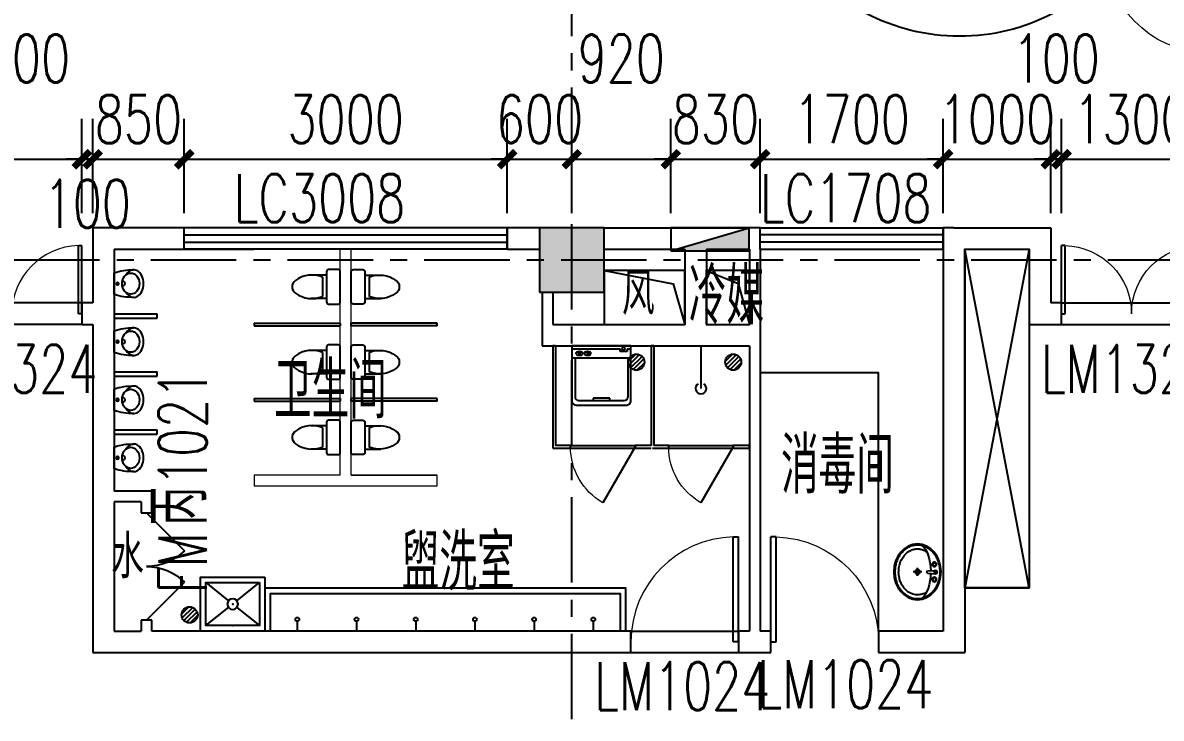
# Model space of a CAD drawing. Header units: millimetres. Extents: x -1048436 to -185795, y -983427 to 400387.
# Drawn here: x -703713 to -693137, y -347655 to -341189 of the extents above; entities that cross this region are included whole.
import ezdxf

# ---------------------------------------------------------------- set-up
doc = ezdxf.new("R2010")
doc.units = ezdxf.units.MM
doc.header["$LTSCALE"] = 500
doc.linetypes.add('一层轴网$0$CENTER', pattern=[50.8, 31.75, -6.35, 6.35, -6.35])
for name, color, linetype in [('COLUMN', 254, 'Continuous'), ('FUR', 55, 'Continuous'), ('P-消火栓-VPIPE', 1, 'Continuous'), ('PUB_DIM', 3, 'Continuous'), ('PUB_HATCH', 8, 'Continuous'), ('WINDOW', 4, 'Continuous'), ('WINDOW_TEXT', 7, 'Continuous'), ('一层轴网$0$建-轴线', 1, '一层轴网$0$CENTER'), ('建-墙', 254, 'Continuous'), ('建-墙-卫生间隔断', 220, 'Continuous'), ('建-文字', 4, 'Continuous'), ('建-洁具', 55, 'Continuous'), ('建-符号-门编号', 13, 'Continuous'), ('建-门', 8, 'Continuous'), ('建-门扇', 32, 'Continuous'), ('建筑-洞口', 3, 'Continuous')]:
    doc.layers.add(name, color=color, linetype=linetype)
doc.layers.add('建-墙体', color=8, linetype='Continuous', lineweight=13)
doc.layers.add('建-非打-01', color=6, linetype='Continuous', plot=False)
doc.styles.add('_TCH_DIM_T3', font='SIMPLEX', dxfattribs={"width": 0.705882, "bigfont": 'GBCBIG'})
doc.styles.add('_TCH_WINDOW', font='SIMPLEX', dxfattribs={"height": 3.5, "bigfont": 'GBCBIG'})
doc.styles.add('XD2008', font='xd-hzs.shx', dxfattribs={"width": 0.7, "bigfont": 'xd-hztxt.shx'})
doc.styles.add('建初03-3F平面$0$A1-1标准层单元$0$DIM_FONT', font='SIMPLEX.shx', dxfattribs={"width": 0.8})
doc.styles.add('房间名称', font='xd-hzs.shx', dxfattribs={"width": 0.8, "bigfont": 'xd-hztxt.shx'})
doc.dimstyles.new('_TCH_ARCH&&150', dxfattribs={"dimtxt": 446.25, "dimasz": 150, "dimexe": 375, "dimexo": 450, "dimgap": 150, "dimtad": 1, "dimdec": 0, "dimzin": 0, "dimdsep": 46, "dimtxsty": '_TCH_DIM_T3', "dimblk": 'ARCHTICK', "dimcen": 0.09, "dimclrt": 7, "dimazin": 2, "dimtfac": 1, "dimtdec": 0, "dimtix": 1, "dimtmove": 2, "dimatfit": 3, "dimldrblk": 'ARCHTICK', "dimfxl": 1, "dimtolj": 1, "dimtzin": 0, "dimarcsym": 0})

# ---------------------------------------------------------------- blocks, each defined once
blk = doc.blocks.new('一层轴网')
at = {"layer": '一层轴网$0$建-轴线', "ltscale": 0.05}
blk.add_line((-2500, 13200), (77110, 13200), dxfattribs=at)
blk.add_lwpolyline([(54750, -2500), (54750, 82276.4)], dxfattribs=at)
blk = doc.blocks.new('建初03-3F平面$0$坐便')
at = {"layer": '建-洁具'}
for p, q in [((-200, 170), (-430, 170)), ((-200, 220), (-200, -220)), ((-30, 250), (-170, 250)), ((0, -220), (0, 220)), ((-260, 140), (-260, -140)), ((-200, -170), (-430, -170)), ((-170, -250), (-30, -250))]:
    blk.add_line(p, q, dxfattribs=at)
for centre, radius, start, end in [((-413, -227), 398, 67.4505, 126.6381), ((-170, 220), 30, 90, 180), ((-30, 220), 30, 0, 90), ((-590, 0), 110, 123.4509, 236.5491), ((-413, 227), 398, 233.3619, 292.5495), ((-170, -220), 30, 180, 270), ((-30, -220), 30, 270, 0)]:
    blk.add_arc(centre, radius, start, end, dxfattribs=at)
at = {"layer": '建-洁具', "style": '建初03-3F平面$0$A1-1标准层单元$0$DIM_FONT', "text_generation_flag": 4, "width": 0.8, "flags": 9}
for tag in ['YSIZE', 'XSIZE']:
    blk.add_attdef(tag, (0, 0), '', height=0.5, rotation=270, dxfattribs=at)
blk = doc.blocks.new('小便池')
at = {"layer": '建-洁具'}
blk.add_line((0, -125), (0, 125), dxfattribs=at)
blk.add_circle((-37, 0), 15, dxfattribs=at)
for centre, radius, start, end in [((-197, -404), 564, 69.5187, 92.7869), ((-91, 0), 30, 95.7585, 264.2415), ((-197, 404), 564, 267.2131, 290.4813)]:
    blk.add_arc(centre, radius, start, end, dxfattribs=at)
at = {"layer": '建-洁具', "extrusion": (3.76771e-27, 3.22175e-17, -1)}
for centre, major_axis, ratio, start_param, end_param in [((-225, 0), (0, -160), 0.719619, -0.870503, 4.012096), ((-192, 0), (0, 123), 0.820256, 4.712389, 10.995574)]:
    blk.add_ellipse(centre, major_axis=major_axis, ratio=ratio, start_param=start_param, end_param=end_param, dxfattribs=at)
blk = doc.blocks.new('_LV10')
blk.add_line((0, -37), (0, -432))
blk.add_arc((0, -432), 50, 121.0332, 58.9668)
blk = doc.blocks.new('$lvtry$00000173')
at = {"color": 0}
for p, q in [((-11, -125), (-16, -50)), ((12, -125), (16, -50)), ((2, -177), (2, -260)), ((-35, -219), (40, -219))]:
    blk.add_line(p, q, dxfattribs=at)
for centre, radius in [((-69, -62), 20.6), ((-69, -62), 15.6), ((0, -50), 15.8), ((72, -62), 20.6), ((72, -62), 15.6), ((2, -219), 23.4)]:
    blk.add_circle(centre, radius, dxfattribs=at)
blk.add_arc((1, -117), 13.9, 215.486, 324.514, dxfattribs=at)
blk.add_ellipse((2, -219), major_axis=(-259, 0), ratio=0.848663, dxfattribs=at)
for start_param, end_param in [(4.764585, 5.931457), (3.493317, 4.671733)]:
    blk.add_ellipse((2, -215), major_axis=(-259, 0), ratio=0.459125, start_param=start_param, end_param=end_param, dxfattribs=at)
for points, knots in [([(-247, -219, 0), (-247, -226, 0), (-247, -233, 0), (-245, -253, 0), (-242, -264, 0), (-234, -288, 0), (-229, -299, 0), (-216, -321, 0), (-209, -331, 0), (-192, -351, 0), (-183, -360, 0), (-162, -377, 0), (-151, -385, 0), (-127, -399, 0), (-115, -405, 0), (-88, -415, 0), (-75, -419, 0), (-47, -425, 0), (-32, -427, 0), (-4, -429, 0), (11, -429, 0), (40, -426, 0), (54, -424, 0), (82, -418, 0), (96, -413, 0), (122, -403, 0), (134, -397, 0), (158, -383, 0), (169, -375, 0), (189, -357, 0), (198, -348, 0), (215, -328, 0), (222, -318, 0), (234, -296, 0), (239, -284, 0), (246, -261, 0), (248, -249, 0), (251, -225, 0), (251, -213, 0), (249, -189, 0), (246, -177, 0), (239, -154, 0), (234, -143, 0), (222, -121, 0), (215, -110, 0), (199, -90, 0), (190, -81, 0), (170, -63, 0), (159, -55, 0), (135, -41, 0), (123, -35, 0), (97, -24, 0), (83, -20, 0), (55, -13, 0), (41, -11, 0), (12, -9, 0), (-3, -9, 0), (-31, -10, 0), (-46, -12, 0), (-74, -18, 0), (-87, -22, 0), (-114, -32, 0), (-126, -38, 0), (-150, -52, 0), (-162, -60, 0), (-182, -77, 0), (-192, -86, 0), (-209, -106, 0), (-216, -116, 0), (-228, -138, 0), (-234, -149, 0), (-242, -172, 0), (-244, -184, 0), (-247, -204, 0), (-247, -211, 0), (-247, -219, 0)], [0, 0, 0, 0, 0.105369, 0.105369, 0.278747, 0.278747, 0.452125, 0.452125, 0.625504, 0.625504, 0.798882, 0.798882, 0.97226, 0.97226, 1.145639, 1.145639, 1.319017, 1.319017, 1.492395, 1.492395, 1.665774, 1.665774, 1.839152, 1.839152, 2.01253, 2.01253, 2.185909, 2.185909, 2.359287, 2.359287, 2.532665, 2.532665, 2.706044, 2.706044, 2.879422, 2.879422, 3.0528, 3.0528, 3.226179, 3.226179, 3.399557, 3.399557, 3.572935, 3.572935, 3.746313, 3.746313, 3.919692, 3.919692, 4.09307, 4.09307, 4.266448, 4.266448, 4.439827, 4.439827, 4.613205, 4.613205, 4.786583, 4.786583, 4.959962, 4.959962, 5.13334, 5.13334, 5.306718, 5.306718, 5.480097, 5.480097, 5.653475, 5.653475, 5.826853, 5.826853, 6.000232, 6.000232, 6.17361, 6.17361, 6.283185, 6.283185, 6.283185, 6.283185]), ([(-184, -131, 0), (-185, -133, 0), (-186, -135, 0), (-191, -143, 0), (-195, -149, 0), (-201, -161, 0), (-203, -168, 0), (-207, -180, 0), (-209, -187, 0), (-211, -199, 0), (-212, -205, 0), (-212, -214, 0), (-212, -216, 0), (-212, -219, 0), (-212, -225, 0), (-212, -232, 0), (-210, -246, 0), (-208, -254, 0), (-204, -266, 0), (-202, -272, 0), (-198, -281, 0), (-196, -286, 0), (-189, -298, 0), (-185, -304, 0), (-176, -316, 0), (-171, -322, 0), (-161, -332, 0), (-156, -337, 0), (-143, -347, 0), (-135, -353, 0), (-121, -362, 0), (-116, -365, 0), (-105, -370, 0), (-100, -373, 0), (-88, -378, 0), (-82, -380, 0), (-69, -384, 0), (-63, -386, 0), (-47, -389, 0), (-38, -391, 0), (-21, -393, 0), (-12, -393, 0), (7, -394, 0), (16, -393, 0), (34, -392, 0), (43, -390, 0), (59, -387, 0), (67, -385, 0), (83, -380, 0), (91, -378, 0), (106, -372, 0), (113, -368, 0), (127, -361, 0), (133, -357, 0), (146, -348, 0), (152, -343, 0), (163, -333, 0), (169, -328, 0), (178, -317, 0), (183, -312, 0), (190, -301, 0), (194, -296, 0), (200, -284, 0), (204, -277, 0), (209, -264, 0), (210, -258, 0), (213, -246, 0), (214, -241, 0), (216, -227, 0), (216, -219, 0), (215, -206, 0), (214, -200, 0), (213, -189, 0), (211, -183, 0), (206, -167, 0), (202, -156, 0), (193, -141, 0), (190, -136, 0), (187, -131, 0)], [5.740897, 5.740897, 5.740897, 5.740897, 5.780874, 5.780874, 5.896829, 5.896829, 6.012784, 6.012784, 6.128739, 6.128739, 6.240697, 6.240697, 6.283185, 6.283185, 6.283185, 6.399826, 6.399826, 6.5409, 6.5409, 6.634, 6.634, 6.7271, 6.7271, 6.852188, 6.852188, 6.977276, 6.977276, 7.077377, 7.077377, 7.229977, 7.229977, 7.317389, 7.317389, 7.404801, 7.404801, 7.497094, 7.497094, 7.589386, 7.589386, 7.712334, 7.712334, 7.835281, 7.835281, 7.958228, 7.958228, 8.081175, 8.081175, 8.194983, 8.194983, 8.30879, 8.30879, 8.422598, 8.422598, 8.537599, 8.537599, 8.6526, 8.6526, 8.767602, 8.767602, 8.884432, 8.884432, 8.982435, 8.982435, 9.119467, 9.119467, 9.224191, 9.224191, 9.328914, 9.328914, 9.470087, 9.470087, 9.571187, 9.571187, 9.672288, 9.672288, 9.874489, 9.874489, 9.967059, 9.967059, 9.967059, 9.967059])]:
    blk.add_open_spline(points, degree=3, knots=knots, dxfattribs=at)
for p in [(1, -50), (2, -219)]:
    blk.add_point(p, dxfattribs=at)
blk = doc.blocks.new('$lvtry$00000191')
at = {"color": 0}
blk.add_wipeout([(300, -500), (300, 0), (-300, 0), (-300, -500)], dxfattribs=at)
for p, q in [((-250, -50), (-39, -219)), ((39, -219), (250, -50)), ((-250, -450), (-39, -281)), ((39, -281), (250, -450))]:
    blk.add_line(p, q, dxfattribs=at)
for points in [[(300, -500), (300, 0), (-300, 0), (-300, -500)], [(250, -450), (250, -50), (-250, -50), (-250, -450)]]:
    blk.add_lwpolyline(points, close=True, dxfattribs=at)
blk.add_circle((0, -250), 50, dxfattribs=at)
for p in [(0, -50), (0, -250)]:
    blk.add_point(p, dxfattribs=at)
blk = doc.blocks.new('$TCHSYS$APDOOR2D')
blk.add_line((0.5, 0), (0, 0.866))
at = {"lineweight": 13}
blk.add_arc((0.5, 0), 1, 120, 180, dxfattribs=at)
blk = doc.blocks.new('$plan$00003075')
at = {"layer": 'FUR'}
for p, q in [((275, 0), (-275, 0)), ((-275, 0), (-275, -511)), ((275, -511), (275, 0)), ((-275, -28), (175, -28)), ((-234, -73), (-234, -64)), ((-208, -59), (-208, -89)), ((-200, -65), (-208, -65)), ((-200, -89), (-208, -89)), ((-200, -59), (-200, -89)), ((-175, -73), (-175, -64)), ((-157, -73), (-157, -64)), ((-132, -59), (-132, -89)), ((-124, -65), (-132, -65)), ((-124, -89), (-132, -89)), ((-124, -59), (-124, -89)), ((-98, -73), (-98, -64)), ((175, -51), (175, -27)), ((241, -51), (175, -51)), ((241, -27), (241, -51)), ((241, -28), (275, -28)), ((275, -113), (-275, -113)), ((-245, -112), (-245, -476)), ((245, -112), (245, -476)), ((-213, -507), (213, -507)), ((77, -486), (-77, -486)), ((-77, -486), (-77, -507)), ((77, -507), (77, -486)), ((-235, -550), (235, -550))]:
    blk.add_line(p, q, dxfattribs=at)
for centre, major_axis, ratio, start_param, end_param in [((-204, -73), (29.4, 0), 0.475609, -1.428803, 4.570158), ((-230, -64), (3.33, 0), 0.977559, 2.248086, 3.141593), ((-204, -73), (34.5, 0), 0.559967, 0.610797, 2.52266), ((-178, -64), (-3.33, 0), 0.977559, 3.141593, 4.026652), ((-128, -73), (-29.4, 0), 0.475609, 1.71279, 7.71175), ((-154, -64), (3.33, 0), 0.977559, 2.248086, 3.141593), ((-128, -73), (-34.5, 0), 0.559967, 3.752389, 5.664253), ((-102, -64), (-3.33, 0), 0.977559, 3.141593, 4.026652), ((206, -27), (-13.9, 0), 0.977559, 3.141593, 9.424778), ((-235, -511), (-39.9, 0), 0.977559, 0, 1.570796), ((-213, -476), (-31.9, 0), 0.977559, 0, 1.570796), ((213, -476), (31.9, 0), 0.977559, 4.712389, 6.283185), ((235, -511), (-39.9, 0), 0.977559, 1.570796, 3.141593)]:
    blk.add_ellipse(centre, major_axis=major_axis, ratio=ratio, start_param=start_param, end_param=end_param, dxfattribs=at)
blk = doc.blocks.new('A$C19C77722')
at = {"layer": '建-洁具'}
h = blk.add_hatch(dxfattribs=at)
h.set_pattern_fill('LINE', color=256, scale=30, angle=45)
h.set_pattern_definition([(45, (-30888.453, -11662.062), (-20.205576, 20.205576), [])])
edge = h.paths.add_edge_path()
edge.add_arc((4850, -1050), 75, 0, 360)
h = blk.add_hatch(dxfattribs=at)
h.set_pattern_fill('LINE', color=256, scale=30, angle=45)
h.set_pattern_definition([(45, (-29988.453, -11662.062), (-20.205576, 20.205576), [])])
edge = h.paths.add_edge_path()
edge.add_arc((5750, -1050), 75, 0, 360)
h = blk.add_hatch(dxfattribs=at)
h.set_pattern_fill('LINE', color=256, scale=30, angle=45)
h.set_pattern_definition([(45, (-35038.453, -14012.062), (-20.205576, 20.205576), [])])
edge = h.paths.add_edge_path()
edge.add_arc((700, -3400), 75, 0, 360)
at = {"layer": '建-墙-卫生间隔断'}
for p, q in [((1300, -687), (2100, -687)), ((1300, -687), (1300, -712)), ((1300, -712), (2100, -712)), ((2100, -687), (2100, -712)), ((3000, -687), (2200, -687)), ((2200, -712), (2200, -687)), ((3000, -712), (2200, -712)), ((3000, -712), (3000, -687)), ((4075, -900), (4075, -1850)), ((4100, -900), (4075, -900)), ((4100, -900), (4100, -1825)), ((4988, -900), (4988, -1825)), ((5013, -900), (4988, -900)), ((5013, -900), (5013, -1825)), ((1300, -1387), (2100, -1387)), ((1300, -1387), (1300, -1412)), ((1300, -1412), (2100, -1412)), ((2100, -1387), (2100, -1412)), ((3000, -1387), (2200, -1387)), ((2200, -1412), (2200, -1387)), ((3000, -1412), (2200, -1412)), ((3000, -1412), (3000, -1387)), ((4075, -1850), (4238, -1850)), ((4238, -1825), (4100, -1825)), ((4238, -1850), (4238, -1825)), ((4988, -1825), (4838, -1825)), ((4838, -1825), (4838, -1850)), ((4838, -1850), (4988, -1850)), ((5000, -1850), (5150, -1850)), ((5150, -1825), (5013, -1825)), ((5150, -1850), (5150, -1825)), ((5900, -1825), (5750, -1825)), ((5750, -1825), (5750, -1850)), ((5750, -1850), (5900, -1850)), ((5900, -1850), (5900, -1825))]:
    blk.add_line(p, q, dxfattribs=at)
at = {"layer": '建-墙体'}
for p, q in [((2100, -2100, 0), (2100, 0)), ((2200, -2100, 0), (2200, 0)), ((2100, -2100, 0), (1300, -2100, 0)), ((2100, -2100, 0), (1300, -2100, 0)), ((1300, -2100, 0), (1300, -2200, 0)), ((2200, -2100, 0), (3000, -2100, 0)), ((3000, -2100, 0), (2200, -2100, 0)), ((3000, -2200, 0), (3000, -2100, 0)), ((1300, -2200, 0), (3000, -2200, 0))]:
    blk.add_line(p, q, dxfattribs=at)
at = {"layer": '建-洁具'}
for p, q in [((0, -600, 0), (400, -600, 0)), ((400, -640, 0), (400, -600, 0)), ((0, -640, 0), (400, -640, 0)), ((0, -1140, 0), (400, -1140, 0)), ((400, -1180, 0), (400, -1140, 0)), ((0, -1180, 0), (400, -1180, 0)), ((0, -1680, 0), (400, -1680, 0)), ((400, -1720, 0), (400, -1680, 0)), ((0, -1720, 0), (400, -1720, 0)), ((4238, -1825), (4838, -1825)), ((4238, -1850), (4838, -1850)), ((5150, -1825), (5750, -1825)), ((5150, -1850), (5750, -1850)), ((1700, -3460), (1700, -3550)), ((2250, -3460), (2250, -3550)), ((2800, -3460), (2800, -3550)), ((3350, -3460), (3350, -3550)), ((3900, -3460), (3900, -3550)), ((4450, -3460), (4450, -3550))]:
    blk.add_line(p, q, dxfattribs=at)
for points in [[(8500, 0), (8500, -3150), (7900, -3150), (7900, 0), (8500, 0), (7900, -3150), (8500, -3150), (7900, 0)], [(7700, -3551), (7100, -3551), (7100, -1150), (6000, -1150)], [(1700, -3550), (1400, -3550), (1400, -3150), (4750, -3150), (4750, -3550), (4450, -3550)], [(1700, -3550), (1450, -3550), (1450, -3200), (4700, -3200), (4700, -3550), (4450, -3550)]]:
    blk.add_lwpolyline(points, dxfattribs=at)
for centre, radius in [((4850, -1050), 75), ((5750, -1050), 75), ((700, -3400), 75), ((1700, -3442), 17.5), ((2250, -3442), 17.5), ((2800, -3442), 17.5), ((3350, -3442), 17.5), ((3900, -3442), 17.5), ((4450, -3442), 17.5)]:
    blk.add_circle(centre, radius, dxfattribs=at)
blk.add_blockref('$plan$00003075', (4525, -899))
at = {"layer": '建-墙-卫生间隔断', "xscale": -600, "yscale": 600, "zscale": 25, "rotation": 180.0000000018679}
for p in [(4538, -1838), (5450, -1838)]:
    blk.add_blockref('$TCHSYS$APDOOR2D', p, dxfattribs=at)
at = {"layer": '建-洁具', "extrusion": (8.76526e-14, 2.98563e-12, -1), "xscale": 0.7999999999883585, "yscale": 0.7999999999883585, "zscale": -0.7999999999883585}
for p in [(0, -320), (0, -860), (0, -1400), (0, -1940)]:
    blk.add_blockref('小便池', p, dxfattribs=at)
at = {"layer": '建-洁具', "extrusion": (1.54743e-26, 2.95642e-12, -1), "xscale": -0.6400000000139698, "yscale": 0.6400000000139698, "zscale": -0.6400000000139698}
for p in [(-2100, -350, 0), (-2100, -1050, 0), (-2100, -1750, 0)]:
    blk.add_blockref('建初03-3F平面$0$坐便', p, dxfattribs=at)
at = {"layer": '建-洁具', "extrusion": (-1.54743e-26, 2.95642e-12, -1), "xscale": 0.6400000000139698, "yscale": 0.6400000000139698, "zscale": -0.6400000000139698}
for p in [(-2200, -350, 0), (-2200, -1050, 0), (-2200, -1750, 0)]:
    blk.add_blockref('建初03-3F平面$0$坐便', p, dxfattribs=at)
at = {"layer": '建-洁具'}
blk.add_blockref('_LV10', (5450, -863, 0), dxfattribs=at)
at = {"layer": '建-洁具', "xscale": -0.9999999999999999, "rotation": 270.0096483672342}
blk.add_blockref('$lvtry$00000173', (7680, -3002), dxfattribs=at)
at = {"layer": '建-洁具', "yscale": -1, "rotation": 359.9999999999999}
blk.add_blockref('$lvtry$00000191', (1100, -3550), dxfattribs=at)
blk = doc.blocks.new('PA-X单栓')
blk.add_line((-161.6, 56.7), (325, 200))
blk.add_lwpolyline([(-161.6, 56.7), (325, 56.7), (325, 200), (-161.6, 200)], close=True)
blk.add_solid([(325, 56.7), (325, 200), (-161.6, 56.7)])
blk = doc.blocks.new('fghfgh')
at = {"layer": 'P-消火栓-VPIPE', "linetype": 'ByBlock', "xscale": 1.5, "yscale": 1.5, "zscale": 1.5}
blk.add_blockref('PA-X单栓', (-697451, -343394), dxfattribs=at)
blk = doc.blocks.new('ghfhfds')
at = {"layer": '建筑-洞口'}
for points in [[(-698313, -343494), (-698313, -343994), (-697563, -343994), (-697563, -343494), (-698313, -343494)], [(-698312, -343494), (-697671, -343618), (-697563, -343994)], [(-697363, -343494), (-697067, -343613), (-696963, -343994)]]:
    blk.add_lwpolyline(points, dxfattribs=at)
blk.add_lwpolyline([(-697363, -343994), (-696963, -343994), (-696963, -343494), (-697363, -343494)], close=True, dxfattribs=at)
blk = doc.blocks.new('_ArchTick')
at = {"color": 0, "linetype": 'ByBlock', "const_width": 0.4}
blk.add_lwpolyline([(-0.5, -0.5), (0.5, 0.5)], dxfattribs=at)
blk = doc.blocks.new('*D1579')
at = {"layer": 'Defpoints', "color": 0, "transparency": 16777216}
for p in [(-703163, -342458), (-704463, -343409), (-703163, -343409)]:
    blk.add_point(p, dxfattribs=at)
at = {"layer": 'PUB_DIM', "color": 0, "lineweight": -2, "transparency": 16777216}
for p, q in [((-704463, -342959), (-704463, -342083)), ((-703163, -342959), (-703163, -342083)), ((-704463, -342458), (-703163, -342458))]:
    blk.add_line(p, q, dxfattribs=at)
at = {"layer": 'PUB_DIM', "color": 0, "lineweight": -2, "transparency": 16777216, "xscale": 150, "yscale": 150, "zscale": 150, "rotation": 180}
blk.add_blockref('_ArchTick', (-704463, -342458), dxfattribs=at)
at = {"layer": 'PUB_DIM', "color": 0, "lineweight": -2, "transparency": 16777216, "xscale": 150, "yscale": 150, "zscale": 150}
blk.add_blockref('_ArchTick', (-703163, -342458), dxfattribs=at)
at = {"layer": 'PUB_DIM', "color": 7, "transparency": 16777216, "insert": (-703813, -341521), "char_height": 446.2, "attachment_point": 5, "style": '_TCH_DIM_T3'}
blk.add_mtext('\\A1;1300', dxfattribs=at)
blk = doc.blocks.new('*D1580')
at = {"layer": 'Defpoints', "color": 0, "transparency": 16777216}
for p in [(-703063, -342458), (-703163, -343409), (-703063, -343409)]:
    blk.add_point(p, dxfattribs=at)
at = {"layer": 'PUB_DIM', "color": 0, "lineweight": -2, "transparency": 16777216}
for p, q in [((-703163, -342959), (-703163, -342083)), ((-703063, -342959), (-703063, -342083)), ((-703163, -342458), (-703313, -342458)), ((-703163, -342458), (-703063, -342458)), ((-703063, -342458), (-702913, -342458))]:
    blk.add_line(p, q, dxfattribs=at)
at = {"layer": 'PUB_DIM', "color": 0, "lineweight": -2, "transparency": 16777216, "xscale": 150, "yscale": 150, "zscale": 150}
blk.add_blockref('_ArchTick', (-703163, -342458), dxfattribs=at)
at = {"layer": 'PUB_DIM', "color": 0, "lineweight": -2, "transparency": 16777216, "xscale": 150, "yscale": 150, "zscale": 150, "rotation": 180}
blk.add_blockref('_ArchTick', (-703063, -342458), dxfattribs=at)
at = {"layer": 'PUB_DIM', "color": 7, "transparency": 16777216, "insert": (-703113, -342871), "char_height": 446.2, "attachment_point": 5, "style": '_TCH_DIM_T3'}
blk.add_mtext('\\A1;100', dxfattribs=at)
blk = doc.blocks.new('*D1581')
at = {"layer": 'Defpoints', "color": 0, "transparency": 16777216}
for p in [(-702213, -342458), (-703063, -343409), (-702213, -343409)]:
    blk.add_point(p, dxfattribs=at)
at = {"layer": 'PUB_DIM', "color": 0, "lineweight": -2, "transparency": 16777216}
for p, q in [((-703063, -342959), (-703063, -342083)), ((-702213, -342959), (-702213, -342083)), ((-703063, -342458), (-703213, -342458)), ((-703063, -342458), (-702213, -342458)), ((-702213, -342458), (-702063, -342458))]:
    blk.add_line(p, q, dxfattribs=at)
at = {"layer": 'PUB_DIM', "color": 0, "lineweight": -2, "transparency": 16777216, "xscale": 150, "yscale": 150, "zscale": 150}
blk.add_blockref('_ArchTick', (-703063, -342458), dxfattribs=at)
at = {"layer": 'PUB_DIM', "color": 0, "lineweight": -2, "transparency": 16777216, "xscale": 150, "yscale": 150, "zscale": 150, "rotation": 180}
blk.add_blockref('_ArchTick', (-702213, -342458), dxfattribs=at)
at = {"layer": 'PUB_DIM', "color": 7, "transparency": 16777216, "insert": (-702638, -342085), "char_height": 446.2, "attachment_point": 5, "style": '_TCH_DIM_T3'}
blk.add_mtext('\\A1;850', dxfattribs=at)
blk = doc.blocks.new('*D1582')
at = {"layer": 'Defpoints', "color": 0, "transparency": 16777216}
for p in [(-699213, -342458), (-702213, -343409), (-699213, -343409)]:
    blk.add_point(p, dxfattribs=at)
at = {"layer": 'PUB_DIM', "color": 0, "lineweight": -2, "transparency": 16777216}
for p, q in [((-702213, -342959), (-702213, -342083)), ((-699213, -342959), (-699213, -342083)), ((-702213, -342458), (-699213, -342458))]:
    blk.add_line(p, q, dxfattribs=at)
at = {"layer": 'PUB_DIM', "color": 0, "lineweight": -2, "transparency": 16777216, "xscale": 150, "yscale": 150, "zscale": 150, "rotation": 180}
blk.add_blockref('_ArchTick', (-702213, -342458), dxfattribs=at)
at = {"layer": 'PUB_DIM', "color": 0, "lineweight": -2, "transparency": 16777216, "xscale": 150, "yscale": 150, "zscale": 150}
blk.add_blockref('_ArchTick', (-699213, -342458), dxfattribs=at)
at = {"layer": 'PUB_DIM', "color": 7, "transparency": 16777216, "insert": (-700713, -342085), "char_height": 446.2, "attachment_point": 5, "style": '_TCH_DIM_T3'}
blk.add_mtext('\\A1;3000', dxfattribs=at)
blk = doc.blocks.new('*D1583')
at = {"layer": 'Defpoints', "color": 0, "transparency": 16777216}
for p in [(-698613, -342458), (-699213, -343409), (-698613, -343409)]:
    blk.add_point(p, dxfattribs=at)
at = {"layer": 'PUB_DIM', "color": 0, "lineweight": -2, "transparency": 16777216}
for p, q in [((-699213, -342959), (-699213, -342083)), ((-698613, -342959), (-698613, -342083)), ((-699213, -342458), (-699363, -342458)), ((-699213, -342458), (-698613, -342458)), ((-698613, -342458), (-698463, -342458))]:
    blk.add_line(p, q, dxfattribs=at)
at = {"layer": 'PUB_DIM', "color": 0, "lineweight": -2, "transparency": 16777216, "xscale": 150, "yscale": 150, "zscale": 150}
blk.add_blockref('_ArchTick', (-699213, -342458), dxfattribs=at)
at = {"layer": 'PUB_DIM', "color": 0, "lineweight": -2, "transparency": 16777216, "xscale": 150, "yscale": 150, "zscale": 150, "rotation": 180}
blk.add_blockref('_ArchTick', (-698613, -342458), dxfattribs=at)
at = {"layer": 'PUB_DIM', "color": 7, "transparency": 16777216, "insert": (-698913, -342085), "char_height": 446.2, "attachment_point": 5, "style": '_TCH_DIM_T3'}
blk.add_mtext('\\A1;600', dxfattribs=at)
blk = doc.blocks.new('*D1584')
at = {"layer": 'Defpoints', "color": 0, "transparency": 16777216}
for p in [(-697693, -342458), (-698613, -343409), (-697693, -343409)]:
    blk.add_point(p, dxfattribs=at)
at = {"layer": 'PUB_DIM', "color": 0, "lineweight": -2, "transparency": 16777216}
for p, q in [((-698613, -342959), (-698613, -342083)), ((-697693, -342959), (-697693, -342083)), ((-698613, -342458), (-697693, -342458))]:
    blk.add_line(p, q, dxfattribs=at)
at = {"layer": 'PUB_DIM', "color": 0, "lineweight": -2, "transparency": 16777216, "xscale": 150, "yscale": 150, "zscale": 150, "rotation": 180}
blk.add_blockref('_ArchTick', (-698613, -342458), dxfattribs=at)
at = {"layer": 'PUB_DIM', "color": 0, "lineweight": -2, "transparency": 16777216, "xscale": 150, "yscale": 150, "zscale": 150}
blk.add_blockref('_ArchTick', (-697693, -342458), dxfattribs=at)
at = {"layer": 'PUB_DIM', "color": 7, "transparency": 16777216, "insert": (-698153, -341521), "char_height": 446.2, "attachment_point": 5, "style": '_TCH_DIM_T3'}
blk.add_mtext('\\A1;920', dxfattribs=at)
blk = doc.blocks.new('*D1585')
at = {"layer": 'Defpoints', "color": 0, "transparency": 16777216}
for p in [(-696863, -342458), (-697693, -343409), (-696863, -343409)]:
    blk.add_point(p, dxfattribs=at)
at = {"layer": 'PUB_DIM', "color": 0, "lineweight": -2, "transparency": 16777216}
for p, q in [((-697693, -342959), (-697693, -342083)), ((-696863, -342959), (-696863, -342083)), ((-697693, -342458), (-697843, -342458)), ((-697693, -342458), (-696863, -342458)), ((-696863, -342458), (-696713, -342458))]:
    blk.add_line(p, q, dxfattribs=at)
at = {"layer": 'PUB_DIM', "color": 0, "lineweight": -2, "transparency": 16777216, "xscale": 150, "yscale": 150, "zscale": 150}
blk.add_blockref('_ArchTick', (-697693, -342458), dxfattribs=at)
at = {"layer": 'PUB_DIM', "color": 0, "lineweight": -2, "transparency": 16777216, "xscale": 150, "yscale": 150, "zscale": 150, "rotation": 180}
blk.add_blockref('_ArchTick', (-696863, -342458), dxfattribs=at)
at = {"layer": 'PUB_DIM', "color": 7, "transparency": 16777216, "insert": (-697278, -342085), "char_height": 446.2, "attachment_point": 5, "style": '_TCH_DIM_T3'}
blk.add_mtext('\\A1;830', dxfattribs=at)
blk = doc.blocks.new('*D1586')
at = {"layer": 'Defpoints', "color": 0, "transparency": 16777216}
for p in [(-695163, -342458), (-696863, -343409), (-695163, -343409)]:
    blk.add_point(p, dxfattribs=at)
at = {"layer": 'PUB_DIM', "color": 0, "lineweight": -2, "transparency": 16777216}
for p, q in [((-696863, -342959), (-696863, -342083)), ((-695163, -342959), (-695163, -342083)), ((-696863, -342458), (-695163, -342458))]:
    blk.add_line(p, q, dxfattribs=at)
at = {"layer": 'PUB_DIM', "color": 0, "lineweight": -2, "transparency": 16777216, "xscale": 150, "yscale": 150, "zscale": 150, "rotation": 180}
blk.add_blockref('_ArchTick', (-696863, -342458), dxfattribs=at)
at = {"layer": 'PUB_DIM', "color": 0, "lineweight": -2, "transparency": 16777216, "xscale": 150, "yscale": 150, "zscale": 150}
blk.add_blockref('_ArchTick', (-695163, -342458), dxfattribs=at)
at = {"layer": 'PUB_DIM', "color": 7, "transparency": 16777216, "insert": (-696013, -342085), "char_height": 446.2, "attachment_point": 5, "style": '_TCH_DIM_T3'}
blk.add_mtext('\\A1;1700', dxfattribs=at)
blk = doc.blocks.new('*D1587')
at = {"layer": 'Defpoints', "color": 0, "transparency": 16777216}
for p in [(-694163, -342458), (-695163, -343409), (-694163, -343409)]:
    blk.add_point(p, dxfattribs=at)
at = {"layer": 'PUB_DIM', "color": 0, "lineweight": -2, "transparency": 16777216}
for p, q in [((-695163, -342959), (-695163, -342083)), ((-694163, -342959), (-694163, -342083)), ((-695163, -342458), (-695313, -342458)), ((-695163, -342458), (-694163, -342458)), ((-694163, -342458), (-694013, -342458))]:
    blk.add_line(p, q, dxfattribs=at)
at = {"layer": 'PUB_DIM', "color": 0, "lineweight": -2, "transparency": 16777216, "xscale": 150, "yscale": 150, "zscale": 150}
blk.add_blockref('_ArchTick', (-695163, -342458), dxfattribs=at)
at = {"layer": 'PUB_DIM', "color": 0, "lineweight": -2, "transparency": 16777216, "xscale": 150, "yscale": 150, "zscale": 150, "rotation": 180}
blk.add_blockref('_ArchTick', (-694163, -342458), dxfattribs=at)
at = {"layer": 'PUB_DIM', "color": 7, "transparency": 16777216, "insert": (-694663, -342085), "char_height": 446.2, "attachment_point": 5, "style": '_TCH_DIM_T3'}
blk.add_mtext('\\A1;1000', dxfattribs=at)
blk = doc.blocks.new('*D1588')
at = {"layer": 'Defpoints', "color": 0, "transparency": 16777216}
for p in [(-694063, -342458), (-694163, -343409), (-694063, -343409)]:
    blk.add_point(p, dxfattribs=at)
at = {"layer": 'PUB_DIM', "color": 0, "lineweight": -2, "transparency": 16777216}
for p, q in [((-694163, -342959), (-694163, -342083)), ((-694063, -342959), (-694063, -342083)), ((-694163, -342458), (-694313, -342458)), ((-694163, -342458), (-694063, -342458)), ((-694063, -342458), (-693913, -342458))]:
    blk.add_line(p, q, dxfattribs=at)
at = {"layer": 'PUB_DIM', "color": 0, "lineweight": -2, "transparency": 16777216, "xscale": 150, "yscale": 150, "zscale": 150}
blk.add_blockref('_ArchTick', (-694163, -342458), dxfattribs=at)
at = {"layer": 'PUB_DIM', "color": 0, "lineweight": -2, "transparency": 16777216, "xscale": 150, "yscale": 150, "zscale": 150, "rotation": 180}
blk.add_blockref('_ArchTick', (-694063, -342458), dxfattribs=at)
at = {"layer": 'PUB_DIM', "color": 7, "transparency": 16777216, "insert": (-694113, -341521), "char_height": 446.2, "attachment_point": 5, "style": '_TCH_DIM_T3'}
blk.add_mtext('\\A1;100', dxfattribs=at)
blk = doc.blocks.new('*D1589')
at = {"layer": 'Defpoints', "color": 0, "transparency": 16777216}
for p in [(-692763, -342458), (-694063, -343409), (-692763, -343409)]:
    blk.add_point(p, dxfattribs=at)
at = {"layer": 'PUB_DIM', "color": 0, "lineweight": -2, "transparency": 16777216}
for p, q in [((-694063, -342959), (-694063, -342083)), ((-692763, -342959), (-692763, -342083)), ((-694063, -342458), (-694213, -342458)), ((-694063, -342458), (-692763, -342458)), ((-692763, -342458), (-692613, -342458))]:
    blk.add_line(p, q, dxfattribs=at)
at = {"layer": 'PUB_DIM', "color": 0, "lineweight": -2, "transparency": 16777216, "xscale": 150, "yscale": 150, "zscale": 150}
blk.add_blockref('_ArchTick', (-694063, -342458), dxfattribs=at)
at = {"layer": 'PUB_DIM', "color": 0, "lineweight": -2, "transparency": 16777216, "xscale": 150, "yscale": 150, "zscale": 150, "rotation": 180}
blk.add_blockref('_ArchTick', (-692763, -342458), dxfattribs=at)
at = {"layer": 'PUB_DIM', "color": 7, "transparency": 16777216, "insert": (-693413, -342085), "char_height": 446.2, "attachment_point": 5, "style": '_TCH_DIM_T3'}
blk.add_mtext('\\A1;1300', dxfattribs=at)
blk = doc.blocks.new('$TCHSYS$WIN2D')
for p, q in [((-0.5, 0.5), (0.5, 0.5)), ((-0.5, 0.5), (-0.5, -0.5)), ((0.5, 0.5), (0.5, -0.5)), ((0.5, 0.1667), (-0.5, 0.1667)), ((0.5, -0.1667), (-0.5, -0.1667)), ((-0.5, -0.5), (0.5, -0.5))]:
    blk.add_line(p, q)
blk = doc.blocks.new('$DorLib2D$00000001')
for p, q in [((0.45, 0.975), (0.5, 0.975)), ((0.45, 0), (0.45, 0.975)), ((0.5, 0), (0.5, 0.975)), ((0.5, 0), (0.45, 0))]:
    blk.add_line(p, q)
at = {"lineweight": 13}
blk.add_arc((0.475, 0), 0.975, 91.4693, 180, dxfattribs=at)
blk = doc.blocks.new('$DorLib2D$00000116')
at = {"color": 0}
for p, q in [((-0.5, 0), (-0.146, 0.354)), ((0.5, 0), (0.146, 0.354))]:
    blk.add_line(p, q, dxfattribs=at)
for centre, start, end in [((-0.5, 0), 0, 45), ((0.5, 0), 135, 180)]:
    blk.add_arc(centre, 0.5, start, end, dxfattribs=at)
blk = doc.blocks.new('$DorLib2D$00000002')
for p, q in [((-0.5, 0), (-0.5, 0.4875)), ((-0.475, 0.4875), (-0.5, 0.4875)), ((-0.475, 0), (-0.475, 0.4875)), ((0.475, 0), (0.475, 0.4875)), ((0.475, 0.4875), (0.5, 0.4875)), ((0.5, 0), (0.5, 0.4875)), ((-0.5, 0), (-0.475, 0)), ((0.5, 0), (0.475, 0))]:
    blk.add_line(p, q)
at = {"lineweight": 13}
for centre, start, end in [((-0.4875, 0), 0, 88.53072), ((0.4875, 0), 91.46928, 180)]:
    blk.add_arc(centre, 0.4875, start, end, dxfattribs=at)

msp = doc.modelspace()

# ---------------------------------------------------------------- hatches: boundary and pattern name
h = msp.add_hatch()
h.set_pattern_fill('ANSI31', color=256, scale=200, angle=90)
h.set_pattern_definition([(135, (0, 0), (-224.5064, -224.5064), [])])
edge = h.paths.add_edge_path()
edge.add_line((-702611.6, -312767.6), (-698888.1, -312767.6))
edge.add_line((-698888.1, -312767.6), (-698888.1, -336494.2))
edge.add_line((-698888.1, -336494.2), (-717362.7, -336494))
edge.add_line((-717362.7, -336494), (-717362.7, -343094))
edge.add_line((-717362.7, -343094), (-722912.7, -343094))
edge.add_line((-722912.7, -343094), (-722912.7, -329294))
edge.add_line((-722912.7, -329294), (-718611.6, -329294))
edge.add_arc((-718611.6, -316895), 12399, 270, 277.79995)
edge.add_line((-716928.9, -329179.3), (-716439.9, -332746.8))
edge.add_arc((-718547.7, -316950.7), 15936.1, 277.60069, 360.20068)
edge.add_line((-702611.7, -316894.9), (-702611.6, -312767.6))

# ---------------------------------------------------------------- linework, layer by layer
at = {"layer": 'COLUMN'}
msp.add_line((-698312.7, -343094), (-698912.7, -343094), dxfattribs=at)
at = {"layer": '建-墙'}
for p, q in [((-703062.7, -343094), (-703062.7, -343794)), ((-702212.7, -343094), (-703062.7, -343094)), ((-698912.7, -343094), (-699212.7, -343094)), ((-698312.7, -343094), (-697462.7, -343094)), ((-697462.7, -343094), (-696962.7, -343094)), ((-696862.7, -343094), (-696962.7, -343094)), ((-695062.7, -343094), (-695162.7, -343094)), ((-695062.7, -343094), (-694162.7, -343094)), ((-694162.7, -343094), (-694162.7, -343794)), ((-703062.7, -343794), (-703162.7, -343794)), ((-703162.7, -343794), (-703162.7, -343994)), ((-694062.7, -343794), (-694162.7, -343794)), ((-694062.7, -343994), (-694062.7, -343794)), ((-703162.7, -343994), (-703062.7, -343994)), ((-703062.7, -343994), (-703062.7, -345643.6)), ((-703062.7, -345644), (-703062.7, -347044)), ((-703062.7, -347044), (-702512.7, -347044)), ((-702512.6, -347044), (-698062.7, -347044)), ((-697062.7, -347044), (-696962.7, -347044)), ((-696962.7, -347044), (-696762.7, -347044)), ((-695762.7, -347044), (-694962.7, -347044))]:
    msp.add_line(p, q, dxfattribs=at)
at = {"layer": '建-墙体'}
msp.add_line((-702462.7, -343293.6), (-702862.7, -343293.6), dxfattribs=at)
at = {"layer": '建-门'}
msp.add_line((-702462.6, -343294, 0), (-701562.6, -343294, 0), dxfattribs=at)
at = {"layer": '建-门扇'}
for p, q in [((-703162.7, -343794), (-704462.7, -343794)), ((-694062.7, -343794), (-692762.7, -343794)), ((-703162.7, -343994), (-704462.7, -343994)), ((-694062.7, -343994), (-692762.7, -343994)), ((-698062.7, -347044), (-697062.7, -347044))]:
    msp.add_line(p, q, dxfattribs=at)
at = {"layer": '建-非打-01'}
msp.add_lwpolyline([(-695395.7, -335464, -0.5205671), (-690670.1, -335204.6, -0.5205671), (-685465.8, -335268.4, -0.5205671), (-683103.1, -335459.9, -0.5205671), (-678058.4, -335587.5, -0.5205671), (-676685.5, -337246.4, -0.5205671), (-677228.3, -339256.2, -0.5205671), (-678026.5, -340117.6, -0.5205671), (-681059.7, -340596.1, -0.5205671), (-685401.9, -340691.8, -0.5205671), (-688882.1, -340691.8, -0.5205671), (-693511.7, -340564.2, -0.5205671), (-696576.9, -340468.5, -0.5205671)], format="xyb", close=True, dxfattribs=at)

# ---------------------------------------------------------------- block references
msp.add_blockref('一层轴网', (-753362.7, -356594))
at = {"layer": '建-门扇', "xscale": -1000, "yscale": 1000, "zscale": 200, "rotation": 180}
msp.add_blockref('$DorLib2D$00000001', (-693162.7, -340494), dxfattribs=at)
at = {"layer": '建-门扇'}
ref = msp.add_blockref('$DorLib2D$00000002', (-703812.7, -343894), dxfattribs=dict(at, xscale=-1300, yscale=-1300, zscale=200, rotation=180.0000000040613))
ref.add_attrib('A', 'LM1324', (-704652.7, -344630.3), dxfattribs={"layer": '建-符号-门编号', "height": 446.25, "rotation": 0, "style": '_TCH_WINDOW', "width": 0.705882})
ref = msp.add_blockref('$DorLib2D$00000002', (-693412.7, -343894), dxfattribs=dict(at, xscale=-1300, yscale=1300, zscale=200, rotation=359.9999999959387))
ref.add_attrib('A', 'LM1324', (-694252.7, -344630.3), dxfattribs={"layer": '建-符号-门编号', "height": 446.25, "style": '_TCH_WINDOW', "width": 0.705882})

# ---------------------------------------------------------------- texts
at = {"layer": '建-文字', "style": '房间名称', "width": 0.8}
for s, p in [('风', (-698146.5, -343904.5, 0)), ('水', (-702891.6, -346353.2, 0))]:
    msp.add_text(s, height=400, dxfattribs=at).set_placement(p)

# ---------------------------------------------------------------- dimensions: what is measured, and where the dimension line sits
at = {"layer": 'PUB_DIM'}
dim = msp.add_linear_dim(base=(-703162.7, -342458.5), p1=(-704462.7, -343409.4), p2=(-703162.7, -343409.4), angle=360, dimstyle='_TCH_ARCH&&150', dxfattribs=at)
dim.commit()
dim.dimension.update_dxf_attribs({"geometry": '*D1579', "text_midpoint": (-703812.7, -341521), "dimtype": 129})
dim = msp.add_aligned_dim(p1=(-694062.7, -343409.4), p2=(-692762.7, -343409.4), distance=950.9, dimstyle='_TCH_ARCH&&150', dxfattribs=at)
dim.commit()
dim.dimension.update_dxf_attribs({"geometry": '*D1589', "text_midpoint": (-693412.7, -342085.3)})

# ---------------------------------------------------------------- next in the draw order: block references
msp.add_blockref('A$C19C77722', (-702862.7, -343294))

# ---------------------------------------------------------------- next in the draw order: hatches: boundary and pattern name
at = {"layer": 'PUB_HATCH'}
msp.add_hatch(color=256, dxfattribs=at).paths.add_polyline_path([(-698912.7, -343094), (-698912.7, -343694), (-698312.7, -343694), (-698312.7, -343094)])

# ---------------------------------------------------------------- next in the draw order: linework, layer by layer
at = {"layer": 'COLUMN'}
for p, q in [((-698912.7, -343094), (-698912.7, -343694)), ((-698312.7, -343694), (-698312.7, -343094)), ((-698912.7, -343694), (-698312.7, -343694))]:
    msp.add_line(p, q, dxfattribs=at)
at = {"layer": '建-墙'}
for p, q in [((-702212.7, -343294), (-702212.7, -343094)), ((-699212.7, -343094), (-699212.7, -343294)), ((-696862.7, -343294), (-696862.7, -343094)), ((-695162.7, -343094), (-695162.7, -343294)), ((-702862.7, -343294), (-702862.7, -343894)), ((-702862.7, -343294), (-702212.7, -343294)), ((-699212.7, -343294), (-698912.7, -343294)), ((-698312.7, -343294), (-697562.7, -343294)), ((-697562.7, -343294), (-697562.7, -343994)), ((-697362.7, -343294), (-697362.7, -343994)), ((-697362.7, -343294), (-696962.7, -343294)), ((-696962.7, -343294), (-696962.7, -343994)), ((-696862.7, -343294), (-696862.7, -344094)), ((-695162.7, -343294), (-695162.7, -346844)), ((-694962.7, -343294), (-694962.7, -347044)), ((-694962.7, -343294), (-694362.7, -343294)), ((-694362.7, -343294), (-694362.7, -343994)), ((-698887.2, -343694), (-698887.2, -344194)), ((-698787.2, -343694), (-698787.2, -343994)), ((-702862.7, -343894), (-702862.7, -345544)), ((-698787.2, -343994), (-697562.7, -343994)), ((-697362.7, -343994), (-696962.7, -343994)), ((-694362.7, -343994), (-694062.7, -343994)), ((-696862.7, -344094), (-696862.7, -346844)), ((-698887.2, -344194), (-697462.7, -344194)), ((-697462.7, -344194), (-696962.7, -344194)), ((-696962.7, -344194), (-696962.7, -346844)), ((-702512.7, -345544), (-702862.7, -345544)), ((-702512.7, -345744.4), (-702512.7, -345544)), ((-702612.7, -345644), (-702862.7, -345644)), ((-702862.7, -345644), (-702862.7, -346844)), ((-702612.7, -345644), (-702612.7, -345744.4)), ((-702612.7, -345744.4), (-702512.7, -345744.4)), ((-702512.7, -346744.4), (-702612.7, -346744.4)), ((-702612.7, -346744.4), (-702612.7, -346844)), ((-702512.7, -346844), (-702512.7, -346744.4)), ((-702862.7, -346844), (-702612.7, -346844)), ((-698062.7, -346844), (-702512.7, -346844)), ((-698062.7, -347044), (-698062.7, -346844)), ((-696962.7, -346844), (-697062.7, -346844)), ((-697062.7, -346844), (-697062.7, -347044)), ((-696762.7, -346844), (-696862.7, -346844)), ((-696762.7, -347044), (-696762.7, -346844)), ((-695162.7, -346844), (-695762.7, -346844)), ((-695762.7, -346844), (-695762.7, -347044))]:
    msp.add_line(p, q, dxfattribs=at)
at = {"layer": '建-门扇'}
msp.add_line((-698062.7, -346844), (-697062.7, -346844), dxfattribs=at)

# ---------------------------------------------------------------- next in the draw order: block references
for name, p in [('fghfgh', (0, 0)), ('ghfhfds', (0, 0.4))]:
    msp.add_blockref(name, p)
at = {"layer": 'WINDOW'}
ref = msp.add_blockref('$TCHSYS$WIN2D', (-700712.7, -343194), dxfattribs=dict(at, xscale=-3000, yscale=-200, zscale=-3000, rotation=359.9999999954634))
ref.add_attrib('A', 'LC3008', (-701752.7, -343042.5), dxfattribs={"layer": 'WINDOW_TEXT', "height": 446.25, "style": '_TCH_WINDOW', "width": 0.705882})
ref = msp.add_blockref('$TCHSYS$WIN2D', (-696012.7, -343194), dxfattribs=dict(at, xscale=1700, yscale=-200, zscale=1700, rotation=359.9999999966299))
ref.add_attrib('A', 'LC1708', (-696864.4, -343042.1), dxfattribs={"layer": 'WINDOW_TEXT', "height": 446.25, "style": '_TCH_WINDOW', "width": 0.705882})
at = {"layer": '建-门扇', "xscale": -1000, "yscale": 1000, "zscale": 100, "rotation": 269.9999999999948}
msp.add_blockref('$DorLib2D$00000116', (-702562.7, -346244.4), dxfattribs=at)
at = {"layer": '建-门扇'}
ref = msp.add_blockref('$DorLib2D$00000001', (-697562.7, -346944), dxfattribs=dict(at, xscale=1000, yscale=1000, zscale=200, rotation=359.9999999970044))
ref.add_attrib('A', 'LM1024', (-698402.7, -347579.6), dxfattribs={"layer": '建-符号-门编号', "height": 446.25, "style": '_TCH_WINDOW', "width": 0.705882})
ref = msp.add_blockref('$DorLib2D$00000001', (-696262.7, -346944), dxfattribs=dict(at, xscale=-1000, yscale=1000, zscale=200, rotation=359.9999999970035))
ref.add_attrib('A', 'LM1024', (-696887.4, -347562.7), dxfattribs={"layer": '建-符号-门编号', "height": 446.25, "style": '_TCH_WINDOW', "width": 0.705882})

# ---------------------------------------------------------------- next in the draw order: texts
at = {"layer": '建-文字', "style": 'XD2008', "width": 0.7}
for s, p in [('冷媒', (-697525.2, -343992.2)), ('卫生间', (-701379.1, -344868.8, 0)), ('消毒间', (-696669, -345567.4)), ('盥洗室', (-700191.3, -346468.6))]:
    msp.add_text(s, height=525, dxfattribs=at).set_placement(p)
at = {"layer": '建-符号-门编号', "style": '_TCH_WINDOW', "width": 0.705882}
for s, p in [('1021', (-702004, -345496.4)), ('FM', (-702004, -346495))]:
    msp.add_text(s, height=446.25, rotation=90, dxfattribs=at).set_placement(p)
at = {"layer": '建-符号-门编号', "style": '_TCH_WINDOW'}
msp.add_text('丙', height=506.4, rotation=90, dxfattribs=at).set_placement((-702004, -345865))

# ---------------------------------------------------------------- next in the draw order: dimensions: what is measured, and where the dimension line sits
at = {"layer": 'PUB_DIM'}
for base, p1, p2, picture, middle in [((-697692.7, -342458.5), (-698612.7, -343409.4), (-697692.7, -343409.4), '*D1584', (-698152.7, -341521)), ((-694062.7, -342458.5), (-694162.7, -343409.4), (-694062.7, -343409.4), '*D1588', (-694112.7, -341521)), ((-703062.7, -342458.5), (-703162.7, -343409.4), (-703062.7, -343409.4), '*D1580', (-703112.7, -342871))]:
    dim = msp.add_linear_dim(base=base, p1=p1, p2=p2, angle=360, dimstyle='_TCH_ARCH&&150', dxfattribs=at)
    dim.commit()
    dim.dimension.update_dxf_attribs({"geometry": picture, "text_midpoint": middle, "dimtype": 129})
for p1, p2, picture, middle in [((-703062.7, -343409.4), (-702212.7, -343409.4), '*D1581', (-702637.7, -342085.3)), ((-702212.7, -343409.4), (-699212.7, -343409.4), '*D1582', (-700712.7, -342085.3)), ((-699212.7, -343409.4), (-698612.7, -343409.4), '*D1583', (-698912.7, -342085.3)), ((-697692.7, -343409.4), (-696862.7, -343409.4), '*D1585', (-697277.7, -342085.3)), ((-696862.7, -343409.4), (-695162.7, -343409.4), '*D1586', (-696012.7, -342085.3)), ((-695162.7, -343409.4), (-694162.7, -343409.4), '*D1587', (-694662.7, -342085.3))]:
    dim = msp.add_aligned_dim(p1=p1, p2=p2, distance=950.9, dimstyle='_TCH_ARCH&&150', dxfattribs=at)
    dim.commit()
    dim.dimension.update_dxf_attribs({"geometry": picture, "text_midpoint": middle})

doc.saveas('drawing.dxf')
